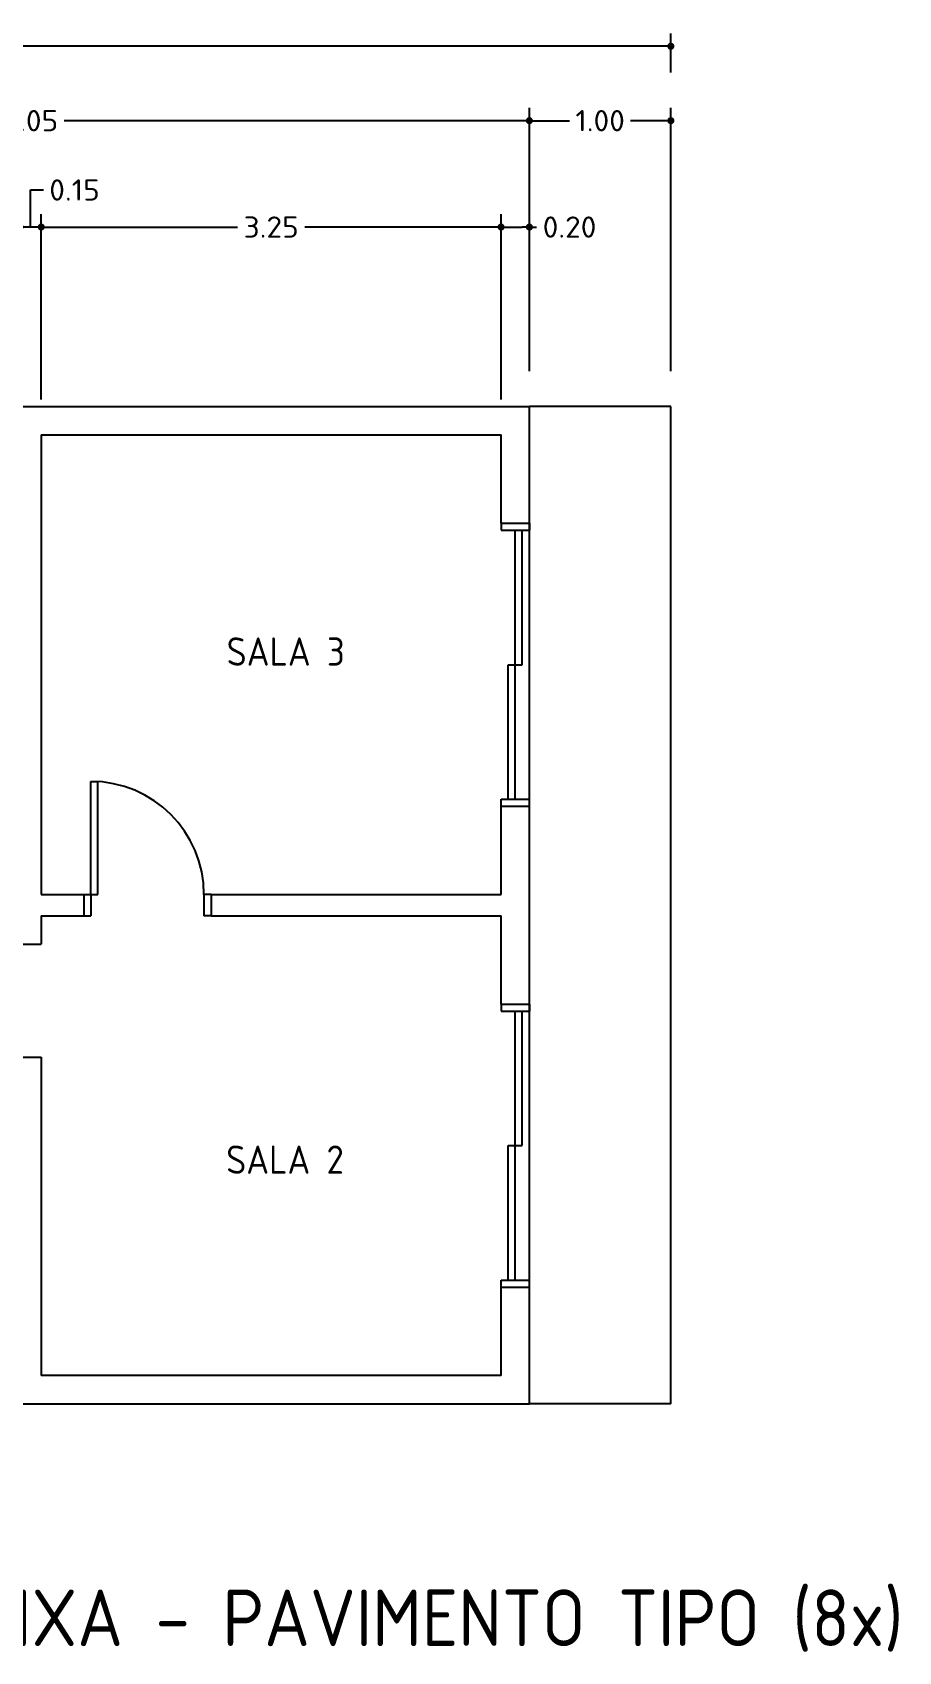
# Model space of a CAD drawing. Extents: x -45.1 to 25.3, y 0 to 51.8.
# Drawn here: x -3.27 to 2.85, y 2.21 to 13.66 of the extents above; entities that cross this region are included whole.
import ezdxf

# ---------------------------------------------------------------- set-up
doc = ezdxf.new("R2010")
doc.units = 0
doc.header["$MEASUREMENT"] = 0
doc.layers.get('0').update_dxf_attribs({"linetype": 'CONTINUOUS'})
doc.layers.get('Defpoints').update_dxf_attribs({"linetype": 'CONTINUOUS'})
for name, color, linetype in [('COTA', 1, 'CONTINUOUS'), ('PAREDE', 4, 'CONTINUOUS'), ('VISTA', 251, 'CONTINUOUS')]:
    doc.layers.add(name, color=color, linetype=linetype)
doc.styles.get("Standard").update_dxf_attribs({"font": 'isocp.shx', "width": 1.2})
doc.dimstyles.new('eixos', dxfattribs={"dimscale": 0.5, "dimtxt": 0.3, "dimasz": 0.1, "dimexe": 0.18, "dimexo": 0.5, "dimgap": 0.09, "dimtad": 0, "dimtih": 1, "dimtoh": 1, "dimzin": 0, "dimdsep": 46, "dimtxsty": 'Standard', "dimblk": 'DOT', "dimcen": 0.09, "dimadec": 0, "dimazin": 0, "dimtfac": 1, "dimtofl": 0, "dimtmove": 0, "dimatfit": 3, "dimfxl": 1, "dimtolj": 1, "dimtzin": 0, "dimarcsym": 0})

# ---------------------------------------------------------------- blocks, each defined once
blk = doc.blocks.new('_Dot')
at = {"color": 0, "linetype": 'ByBlock', "lineweight": -2}
blk.add_line((-0.5, 0), (-1, 0), dxfattribs=at)
at = {"color": 0, "linetype": 'ByBlock', "const_width": 0.5}
blk.add_lwpolyline([(-0.25, 0, 1), (0.25, 0, 1)], format="xyb", close=True, dxfattribs=at)
blk = doc.blocks.new('*D14')
at = {"layer": 'COTA', "color": 0, "linetype": 'Continuous', "lineweight": -2, "transparency": 16777216}
for p, q in [((0.043, 11.063), (0.043, 12.372)), ((0.243, 11.263), (0.243, 12.372)), ((0.093, 12.282), (0.193, 12.282)), ((0.243, 12.282), (0.293, 12.282))]:
    blk.add_line(p, q, dxfattribs=at)
at = {"layer": 'Defpoints', "color": 0, "linetype": 'Continuous', "transparency": 16777216}
for p in [(0.043, 12.282), (0.243, 11.013), (0.043, 10.813)]:
    blk.add_point(p, dxfattribs=at)
at = {"layer": 'COTA', "color": 0, "linetype": 'Continuous', "lineweight": -2, "transparency": 16777216, "xscale": 0.05, "yscale": 0.05, "zscale": 0.05, "rotation": 180}
blk.add_blockref('_Dot', (0.043, 12.282), dxfattribs=at)
at = {"layer": 'COTA', "color": 0, "linetype": 'Continuous', "lineweight": -2, "transparency": 16777216, "xscale": 0.05, "yscale": 0.05, "zscale": 0.05}
blk.add_blockref('_Dot', (0.243, 12.282), dxfattribs=at)
at = {"layer": 'COTA', "color": 0, "linetype": 'Continuous', "transparency": 16777216, "insert": (0.527, 12.282), "char_height": 0.15, "attachment_point": 5}
blk.add_mtext('\\A1;0.20', dxfattribs=at)
blk = doc.blocks.new('*D15')
at = {"layer": 'COTA', "color": 0, "linetype": 'Continuous', "lineweight": -2, "transparency": 16777216}
for p, q in [((-3.207, 11.063), (-3.207, 12.372)), ((0.043, 11.063), (0.043, 12.372)), ((-3.157, 12.282), (-1.82, 12.282)), ((-0.007, 12.282), (-1.345, 12.282))]:
    blk.add_line(p, q, dxfattribs=at)
at = {"layer": 'Defpoints', "color": 0, "linetype": 'Continuous', "transparency": 16777216}
for p in [(-3.207, 12.282), (-3.207, 10.813), (0.043, 10.813)]:
    blk.add_point(p, dxfattribs=at)
at = {"layer": 'COTA', "color": 0, "linetype": 'Continuous', "lineweight": -2, "transparency": 16777216, "xscale": 0.05, "yscale": 0.05, "zscale": 0.05, "rotation": 180}
blk.add_blockref('_Dot', (-3.207, 12.282), dxfattribs=at)
at = {"layer": 'COTA', "color": 0, "linetype": 'Continuous', "lineweight": -2, "transparency": 16777216, "xscale": 0.05, "yscale": 0.05, "zscale": 0.05}
blk.add_blockref('_Dot', (0.043, 12.282), dxfattribs=at)
at = {"layer": 'COTA', "color": 0, "linetype": 'Continuous', "transparency": 16777216, "insert": (-1.582, 12.282), "char_height": 0.15, "attachment_point": 5}
blk.add_mtext('\\A1;3.25', dxfattribs=at)
blk = doc.blocks.new('*D16')
at = {"layer": 'COTA', "color": 0, "linetype": 'Continuous', "lineweight": -2, "transparency": 16777216}
for p, q in [((-3.282, 12.282), (-3.282, 12.544)), ((-3.282, 12.544), (-3.192, 12.544)), ((-3.357, 11.063), (-3.357, 12.372)), ((-3.207, 11.063), (-3.207, 12.372)), ((-3.407, 12.282), (-3.457, 12.282)), ((-3.207, 12.282), (-3.357, 12.282)), ((-3.157, 12.282), (-3.107, 12.282))]:
    blk.add_line(p, q, dxfattribs=at)
at = {"layer": 'Defpoints', "color": 0, "linetype": 'Continuous', "transparency": 16777216}
for p in [(-3.357, 12.282), (-3.357, 10.813), (-3.207, 10.813)]:
    blk.add_point(p, dxfattribs=at)
at = {"layer": 'COTA', "color": 0, "linetype": 'Continuous', "lineweight": -2, "transparency": 16777216, "xscale": 0.05, "yscale": 0.05, "zscale": 0.05}
blk.add_blockref('_Dot', (-3.357, 12.282), dxfattribs=at)
at = {"layer": 'COTA', "color": 0, "linetype": 'Continuous', "lineweight": -2, "transparency": 16777216, "xscale": 0.05, "yscale": 0.05, "zscale": 0.05, "rotation": 180}
blk.add_blockref('_Dot', (-3.207, 12.282), dxfattribs=at)
at = {"layer": 'COTA', "color": 0, "linetype": 'Continuous', "transparency": 16777216, "insert": (-2.972, 12.544), "char_height": 0.15, "attachment_point": 5}
blk.add_mtext('\\A1;0.15', dxfattribs=at)
blk = doc.blocks.new('*D22')
at = {"layer": 'COTA', "color": 0, "linetype": 'Continuous', "lineweight": -2, "transparency": 16777216}
for p, q in [((-6.807, 12.622), (-6.807, 13.124)), ((0.243, 12.622), (0.243, 13.124)), ((-6.757, 13.034), (-3.52, 13.034)), ((0.193, 13.034), (-3.045, 13.034))]:
    blk.add_line(p, q, dxfattribs=at)
at = {"layer": 'Defpoints', "color": 0, "linetype": 'Continuous', "transparency": 16777216}
for p in [(-6.807, 13.034), (-6.807, 12.372), (0.243, 12.372)]:
    blk.add_point(p, dxfattribs=at)
at = {"layer": 'COTA', "color": 0, "linetype": 'Continuous', "lineweight": -2, "transparency": 16777216, "xscale": 0.05, "yscale": 0.05, "zscale": 0.05, "rotation": 180}
blk.add_blockref('_Dot', (-6.807, 13.034), dxfattribs=at)
at = {"layer": 'COTA', "color": 0, "linetype": 'Continuous', "lineweight": -2, "transparency": 16777216, "xscale": 0.05, "yscale": 0.05, "zscale": 0.05}
blk.add_blockref('_Dot', (0.243, 13.034), dxfattribs=at)
at = {"layer": 'COTA', "color": 0, "linetype": 'Continuous', "transparency": 16777216, "insert": (-3.282, 13.034), "char_height": 0.15, "attachment_point": 5}
blk.add_mtext('\\A1;7.05', dxfattribs=at)
blk = doc.blocks.new('*D23')
at = {"layer": 'COTA', "color": 0, "linetype": 'Continuous', "lineweight": -2, "transparency": 16777216}
for p, q in [((0.243, 11.263), (0.243, 13.124)), ((1.243, 11.263), (1.243, 13.124)), ((0.293, 13.034), (0.527, 13.034)), ((1.193, 13.034), (0.959, 13.034))]:
    blk.add_line(p, q, dxfattribs=at)
at = {"layer": 'Defpoints', "color": 0, "linetype": 'Continuous', "transparency": 16777216}
for p in [(1.243, 13.034), (0.243, 11.013), (1.243, 11.013)]:
    blk.add_point(p, dxfattribs=at)
at = {"layer": 'COTA', "color": 0, "linetype": 'Continuous', "lineweight": -2, "transparency": 16777216, "xscale": 0.05, "yscale": 0.05, "zscale": 0.05, "rotation": 180}
blk.add_blockref('_Dot', (0.243, 13.034), dxfattribs=at)
at = {"layer": 'COTA', "color": 0, "linetype": 'Continuous', "lineweight": -2, "transparency": 16777216, "xscale": 0.05, "yscale": 0.05, "zscale": 0.05}
blk.add_blockref('_Dot', (1.243, 13.034), dxfattribs=at)
at = {"layer": 'COTA', "color": 0, "linetype": 'Continuous', "transparency": 16777216, "insert": (0.743, 13.034), "char_height": 0.15, "attachment_point": 5}
blk.add_mtext('\\A1;1.00', dxfattribs=at)
blk = doc.blocks.new('*D69')
at = {"layer": 'COTA', "color": 0, "lineweight": -2, "transparency": 16777216}
for p, q in [((-17.357, 13.374), (-17.357, 13.65)), ((1.243, 13.374), (1.243, 13.65)), ((-17.307, 13.56), (-8.615, 13.56)), ((1.193, 13.56), (-8.057, 13.56))]:
    blk.add_line(p, q, dxfattribs=at)
at = {"layer": 'Defpoints', "color": 0, "transparency": 16777216}
for p in [(1.243, 13.56), (-17.357, 13.124), (1.243, 13.124)]:
    blk.add_point(p, dxfattribs=at)
at = {"layer": 'COTA', "color": 0, "lineweight": -2, "transparency": 16777216, "xscale": 0.05, "yscale": 0.05, "zscale": 0.05, "rotation": 180}
blk.add_blockref('_Dot', (-17.357, 13.56), dxfattribs=at)
at = {"layer": 'COTA', "color": 0, "lineweight": -2, "transparency": 16777216, "xscale": 0.05, "yscale": 0.05, "zscale": 0.05}
blk.add_blockref('_Dot', (1.243, 13.56), dxfattribs=at)
at = {"layer": 'COTA', "color": 0, "transparency": 16777216, "insert": (-8.336, 13.56), "char_height": 0.15, "attachment_point": 5}
blk.add_mtext('\\A1;18.60', dxfattribs=at)

msp = doc.modelspace()

# ---------------------------------------------------------------- linework, layer by layer
msp.add_line((1.243, 4.023), (1.243, 10.953))
for points in [[(1.243, 11.013), (0.243, 11.013)], [(1.243, 10.893), (1.243, 11.013)], [(1.243, 7.603), (1.243, 7.723)], [(1.243, 3.963), (1.243, 4.083)], [(1.243, 3.963), (0.243, 3.963)]]:
    msp.add_lwpolyline(points)
at = {"layer": 'PAREDE', "linetype": 'Continuous'}
for p, q in [((-3.632, 11.013), (0.243, 11.013)), ((0.243, 10.188), (0.243, 11.013)), ((0.043, 10.188), (0.043, 10.813)), ((0.043, 10.188), (0.243, 10.188)), ((0.043, 7.563), (0.043, 8.188)), ((0.043, 8.188), (0.243, 8.188)), ((0.243, 6.788), (0.243, 8.188)), ((-3.207, 7.563), (-2.907, 7.563)), ((-2.907, 7.563), (-2.907, 7.413)), ((-2.007, 7.563), (0.043, 7.563)), ((-2.007, 7.563), (-2.007, 7.413)), ((-3.207, 7.413), (-2.907, 7.413)), ((-2.007, 7.413), (0.043, 7.413)), ((0.043, 6.788), (0.043, 7.413)), ((0.043, 6.788), (0.243, 6.788)), ((0.043, 4.163), (0.043, 4.788)), ((0.043, 4.788), (0.243, 4.788)), ((0.243, 3.963), (0.243, 4.788))]:
    msp.add_line(p, q, dxfattribs=at)
at = {"layer": 'PAREDE'}
for p, q in [((-3.207, 10.813), (0.043, 10.813)), ((-3.207, 10.813), (-3.207, 7.563)), ((-3.207, 7.413), (-3.207, 7.213)), ((-3.357, 7.213), (-3.207, 7.213)), ((-3.357, 6.413), (-3.207, 6.413)), ((-3.207, 6.413), (-3.207, 4.163)), ((0.043, 4.163), (-3.207, 4.163)), ((-4.232, 3.963), (0.243, 3.963))]:
    msp.add_line(p, q, dxfattribs=at)
at = {"layer": 'VISTA', "linetype": 'Continuous'}
for p, q in [((0.043, 10.188), (0.043, 10.138)), ((0.043, 10.138), (0.243, 10.138)), ((0.143, 8.238), (0.143, 10.138)), ((0.193, 9.188), (0.193, 10.138)), ((0.243, 10.188), (0.243, 10.138)), ((0.243, 8.188), (0.243, 10.188)), ((0.093, 8.238), (0.093, 9.188)), ((0.093, 9.188), (0.193, 9.188)), ((-2.857, 7.563), (-2.857, 8.363)), ((-2.857, 8.363), (-2.807, 8.363)), ((-2.807, 7.563), (-2.807, 8.363)), ((0.043, 8.188), (0.043, 8.238)), ((0.043, 8.238), (0.243, 8.238)), ((0.243, 8.188), (0.243, 8.238)), ((-2.907, 7.563), (-2.857, 7.563)), ((-2.857, 7.563), (-2.857, 7.413)), ((-2.857, 7.563), (-2.807, 7.563)), ((-2.007, 7.563), (-2.057, 7.563)), ((-2.057, 7.563), (-2.057, 7.413)), ((-2.907, 7.413), (-2.857, 7.413)), ((-2.007, 7.413), (-2.057, 7.413)), ((0.043, 6.788), (0.043, 6.738)), ((0.243, 6.788), (0.243, 6.738)), ((0.243, 4.788), (0.243, 6.788)), ((0.043, 6.738), (0.243, 6.738)), ((0.143, 4.838), (0.143, 6.738)), ((0.193, 5.788), (0.193, 6.738)), ((0.093, 4.838), (0.093, 5.788)), ((0.093, 5.788), (0.193, 5.788)), ((0.043, 4.788), (0.043, 4.838)), ((0.043, 4.838), (0.243, 4.838)), ((0.243, 4.788), (0.243, 4.838))]:
    msp.add_line(p, q, dxfattribs=at)
msp.add_arc((-2.857, 7.563), 0.8, 0, 90, dxfattribs=at)

# ---------------------------------------------------------------- texts
for s, p in [('SALA 3', (-1.897, 9.181)), ('SALA 2', (-1.9, 5.589))]:
    msp.add_text(s, height=0.2).set_placement(p)
at = {"color": 3}
msp.add_text('PLANTA BAIXA - PAVIMENTO TIPO (8x)', height=0.4, dxfattribs=at).set_placement((-6.044, 2.25))

# ---------------------------------------------------------------- dimensions: what is measured, and where the dimension line sits
at = {"layer": 'COTA'}
dim = msp.add_linear_dim(base=(1.243, 13.56), p1=(-17.357, 13.124), p2=(1.243, 13.124), dimstyle='eixos', dxfattribs=at)
dim.commit()
dim.dimension.update_dxf_attribs({"geometry": '*D69', "text_midpoint": (-8.336, 13.56), "dimtype": 160})
at = {"layer": 'COTA', "linetype": 'Continuous'}
dim = msp.add_linear_dim(base=(-6.807, 13.034), p1=(0.243, 12.372), p2=(-6.807, 12.372), angle=180, dimstyle='eixos', dxfattribs=at)
dim.commit()
dim.dimension.update_dxf_attribs({"geometry": '*D22', "text_midpoint": (-3.282, 13.034)})
for base, p1, p2, picture, middle in [((1.243, 13.034), (0.243, 11.013), (1.243, 11.013), '*D23', (0.743, 13.034)), ((-3.357, 12.282), (-3.207, 10.813), (-3.357, 10.813), '*D16', (-3.147, 12.544)), ((-3.207, 12.282), (0.043, 10.813), (-3.207, 10.813), '*D15', (-1.582, 12.282))]:
    dim = msp.add_linear_dim(base=base, p1=p1, p2=p2, angle=180, dimstyle='eixos', override={"dimtmove": 1}, dxfattribs=at)
    dim.commit()
    dim.dimension.update_dxf_attribs({"geometry": picture, "text_midpoint": middle})
dim = msp.add_linear_dim(base=(0.043, 12.282), p1=(0.243, 11.013), p2=(0.043, 10.813), angle=180, dimstyle='eixos', dxfattribs=at)
dim.commit()
dim.dimension.update_dxf_attribs({"geometry": '*D14', "text_midpoint": (0.527, 12.282), "dimtype": 160})

doc.saveas('drawing.dxf')
